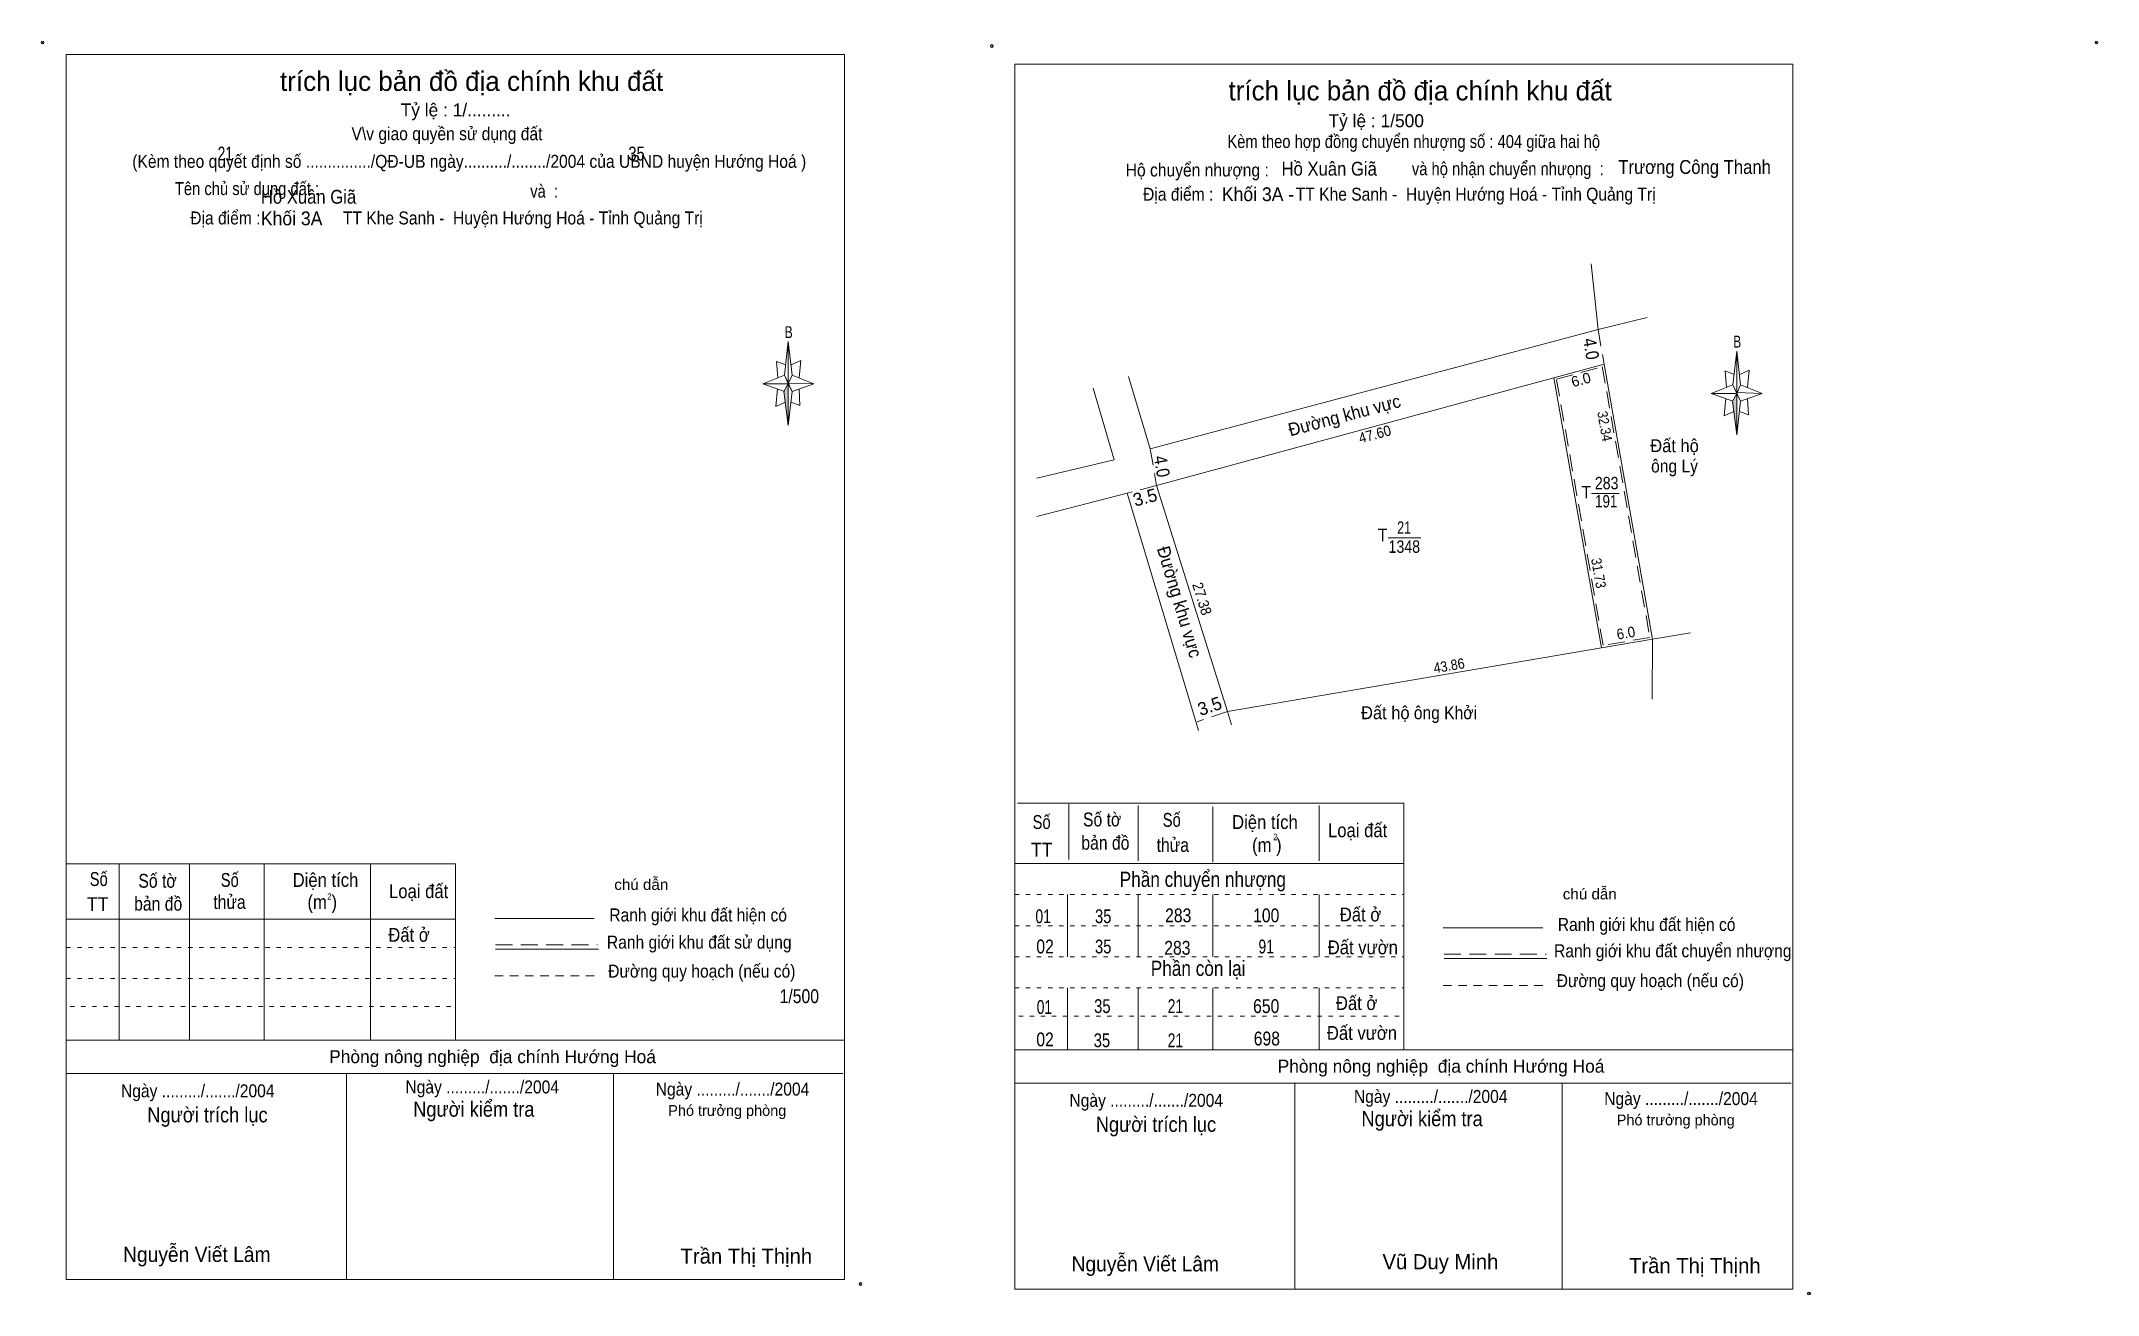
# Model space of a CAD drawing. Header units: centimetres. Extents: x 0.4 to 48, y 0.7 to 29.8.
import ezdxf
from ezdxf.enums import TextEntityAlignment as Align

# ---------------------------------------------------------------- set-up
doc = ezdxf.new("R2010")
doc.units = ezdxf.units.CM
doc.header["$LTSCALE"] = 0.13
doc.header["$PDMODE"] = 32
doc.header["$PDSIZE"] = 0.065
for name, pattern in [('DOTTED', [1.5, 0.3, -1.2]), ('MEDIUM_DASHED', [4.5, 3, -1.5]), ('SHORT_DASHED', [2.7, 1.5, -1.2])]:
    doc.linetypes.add(name, pattern=pattern)
for name, color, linetype, lineweight in [('1', 7, 'DOTTED', 13), ('33', 7, 'Continuous', 13), ('34', 7, 'Continuous', 13), ('5', 7, 'Continuous', 13)]:
    doc.layers.add(name, color=color, linetype=linetype, lineweight=lineweight)
doc.layers.add('51', color=7, linetype='Continuous')

msp = doc.modelspace()

# ---------------------------------------------------------------- hatches: boundary and pattern name
at = {"layer": '5'}
for points in [[(17.7, 21.83), (17.7, 20.87), (17.6, 21.65)], [(39.64, 21.61), (39.64, 20.65), (39.54, 21.43)]]:
    msp.add_hatch(color=256, dxfattribs=at).paths.add_polyline_path(points)

# ---------------------------------------------------------------- linework, layer by layer
at = {"layer": '1', "linetype": 'Continuous'}
for p, q in [((26.22, 19.48), (36.57, 22.29)), ((36.57, 22.29), (37.69, 15.92)), ((22.94, 10.73), (31.94, 10.73))]:
    msp.add_line(p, q, dxfattribs=at)
at = {"layer": '1', "linetype": 'MEDIUM_DASHED'}
for p, q in [((35.47, 21.94), (36.53, 22.23)), ((36.55, 15.78), (35.47, 21.94)), ((27.86, 14.25), (27.16, 14.01))]:
    msp.add_line(p, q, dxfattribs=at)
at = {"layer": '1'}
for p, q in [((22.94, 10.01), (31.94, 10.01)), ((22.94, 9.29), (31.94, 9.29)), ((22.94, 9.29), (31.94, 9.29)), ((1, 8.79), (10, 8.79)), ((22.94, 8.57), (31.94, 8.57)), ((22.94, 8.57), (31.94, 8.57)), ((1, 8.07), (10, 8.07)), ((22.94, 7.85), (31.94, 7.85)), ((22.94, 7.85), (31.94, 7.85)), ((1.09, 7.42), (10, 7.42)), ((23.03, 7.2), (31.94, 7.2)), ((23.03, 7.2), (31.94, 7.2))]:
    msp.add_line(p, q, dxfattribs=at)
at = {"layer": '1', "linetype": 'Continuous'}
msp.add_lwpolyline([(36.51, 15.72), (35.41, 21.97), (36.57, 22.29), (37.69, 15.92)], close=True, dxfattribs=at)
at = {"layer": '1', "linetype": 'MEDIUM_DASHED'}
for points in [[(36.53, 22.23), (37.63, 15.96), (36.55, 15.78)], [(26.07, 20.33), (26.22, 19.48), (25.54, 19.3)]]:
    msp.add_lwpolyline(points, dxfattribs=at)
at = {"layer": '1', "linetype": 'Continuous'}
msp.add_lwpolyline([(37.69, 15.92), (27.86, 14.25), (36.51, 15.72)], dxfattribs=at)
at = {"layer": '33'}
for p, q in [((36.28, 19.29), (36.92, 19.29)), ((31.58, 18.27), (32.33, 18.27))]:
    msp.add_line(p, q, dxfattribs=at)
at = {"layer": '34'}
for p, q in [((36.43, 23.09), (36.27, 24.61)), ((37.57, 23.37), (36.43, 23.09)), ((37.68, 14.53), (37.69, 15.92)), ((37.69, 15.92), (38.57, 16.07)), ((27.06, 14.25), (27.19, 13.81)), ((27.86, 14.25), (27.95, 13.94))]:
    msp.add_line(p, q, dxfattribs=at)
at = {"layer": '34', "linetype": 'MEDIUM_DASHED'}
msp.add_line((36.43, 23.09), (36.57, 22.29), dxfattribs=at)
at = {"layer": '34'}
for points in [[(36.43, 23.09), (26.07, 20.33), (25.57, 22)], [(24.75, 21.73), (25.24, 20.07), (23.45, 19.65)], [(27.06, 14.25), (25.54, 19.3), (23.45, 18.76)], [(27.86, 14.25), (26.22, 19.48), (27.86, 14.25)]]:
    msp.add_lwpolyline(points, dxfattribs=at)
at = {"layer": '5'}
for p, q in [((17.61, 22.03), (17.7, 22.81)), ((39.55, 21.81), (39.64, 22.59)), ((17.79, 22.03), (18.29, 21.83)), ((17.61, 21.65), (17.11, 21.83)), ((17.79, 21.65), (17.7, 20.87)), ((17.97, 21.33), (17.76, 21.41)), ((17.95, 21.71), (17.97, 21.33)), ((39.55, 21.43), (39.05, 21.61)), ((39.73, 21.43), (39.64, 20.65)), ((39.73, 21.81), (40.23, 21.61)), ((39.89, 21.49), (39.91, 21.11)), ((39.91, 21.11), (39.7, 21.19)), ((23, 12.13), (31.94, 12.13)), ((24.19, 12.1), (24.19, 10.82)), ((25.79, 12.07), (25.79, 10.79)), ((27.52, 12.04), (27.52, 10.76)), ((29.98, 12.07), (29.98, 10.79)), ((31.94, 12.13), (31.94, 6.42)), ((1, 10.72), (10, 10.72)), ((2.22, 10.72), (2.22, 6.64)), ((3.85, 10.72), (3.85, 6.64)), ((5.58, 10.72), (5.58, 6.64)), ((8.04, 10.72), (8.04, 6.64)), ((10, 10.72), (10, 6.64)), ((24.16, 10.01), (24.16, 8.57)), ((25.79, 10.01), (25.79, 8.57)), ((27.52, 10.01), (27.52, 8.57)), ((29.98, 10.01), (29.98, 8.57)), ((1, 9.44), (10, 9.44)), ((10.91, 9.46), (13.21, 9.46)), ((32.85, 9.24), (35.15, 9.24)), ((10.93, 8.75), (13.31, 8.75)), ((32.87, 8.53), (35.25, 8.53)), ((24.16, 7.85), (24.16, 6.42)), ((25.79, 7.85), (25.79, 6.42)), ((27.52, 7.85), (27.52, 6.42)), ((29.98, 7.85), (29.98, 6.42)), ((1, 6.64), (19, 6.64)), ((22.94, 6.42), (40.94, 6.42)), ((1, 5.87), (18.96, 5.87)), ((7.48, 5.87), (7.48, 1.1)), ((13.66, 5.87), (13.66, 1.1)), ((22.94, 5.65), (40.9, 5.65)), ((29.42, 5.65), (29.42, 0.88)), ((35.6, 5.65), (35.6, 0.88))]:
    msp.add_line(p, q, dxfattribs=at)
at = {"layer": '5', "linetype": 'MEDIUM_DASHED'}
for p, q in [((10.93, 8.85), (13.29, 8.85)), ((32.87, 8.63), (35.23, 8.63))]:
    msp.add_line(p, q, dxfattribs=at)
at = {"layer": '5', "linetype": 'SHORT_DASHED'}
for p, q in [((10.91, 8.13), (13.29, 8.13)), ((32.85, 7.91), (35.23, 7.91))]:
    msp.add_line(p, q, dxfattribs=at)
at = {"layer": '5'}
for points in [[(1, 29.45), (19, 29.45), (19, 1.1), (1, 1.1)], [(22.94, 29.23), (40.94, 29.23), (40.94, 0.88), (22.94, 0.88)], [(17.7, 22.81), (17.79, 22.03), (17.7, 21.83)], [(39.64, 22.59), (39.73, 21.81), (39.64, 21.61)], [(17.7, 21.83), (17.11, 21.83), (17.61, 22.03), (17.79, 21.65), (18.29, 21.83), (17.7, 21.85)], [(17.7, 21.83), (17.7, 20.87), (17.6, 21.65)], [(39.64, 21.61), (39.05, 21.61), (39.55, 21.81), (39.73, 21.43), (40.23, 21.61), (39.64, 21.63)], [(39.64, 21.61), (39.64, 20.65), (39.54, 21.43)]]:
    msp.add_lwpolyline(points, close=True, dxfattribs=at)
for points in [[(17.77, 22.27), (17.99, 22.37), (17.95, 21.97)], [(17.7, 21.83), (17.61, 22.03), (17.11, 21.83)], [(17.64, 22.27), (17.43, 22.35), (17.46, 21.97)], [(39.58, 22.05), (39.37, 22.13), (39.4, 21.75)], [(39.71, 22.05), (39.93, 22.15), (39.89, 21.75)], [(17.45, 21.71), (17.41, 21.31), (17.63, 21.41)], [(17.7, 21.83), (17.79, 21.65), (18.29, 21.83)], [(39.64, 21.61), (39.55, 21.81), (39.05, 21.61)], [(39.39, 21.49), (39.35, 21.09), (39.57, 21.19)], [(39.64, 21.61), (39.73, 21.43), (40.23, 21.61)]]:
    msp.add_lwpolyline(points, dxfattribs=at)
for p in [(0.45, 29.73), (22.41, 29.65), (47.96, 29.73), (19.37, 1), (41.31, 0.78)]:
    msp.add_point(p, dxfattribs=at)

# ---------------------------------------------------------------- texts
at = {"layer": '1'}
for s, height, rotation, width, p in [('4.0', 0.2997, 279.926, 0.9, (36.1245, 22.6158)), ('Đường khu vực', 0.3, 14.918, 0.95, (30.6014, 20.9574)), ('4.0', 0.3, 280.008, 0.9, (26.1948, 19.8961)), ('Đường khu vực', 0.3, 286.751, 0.95, (26.6072, 16.7432))]:
    msp.add_text(s, height=height, rotation=rotation, dxfattribs=dict(at, width=width)).set_placement(p, align=Align.CENTER)
for s, height, width, p in [('Đất hộ', 0.3, 0.95, (38.2, 20.25)), ('ông Lý', 0.3, 0.9, (38.2, 19.78)), ('Đất hộ', 0.3, 0.95, (31.51, 14.07)), ('ông Khởi', 0.3, 0.9, (32.9, 14.07)), ('2', 0.15, 0.8, (28.965, 11.27)), ('2', 0.15, 0.8, (7.085, 9.89))]:
    msp.add_text(s, height=height, dxfattribs=dict(at, width=width)).set_placement(p, align=Align.CENTER)
for rotation, p in [(14.826, (25.9916, 19.0593)), (18.925, (27.4964, 14.2313))]:
    msp.add_text('3.5', height=0.3, rotation=rotation, dxfattribs=at).set_placement(p, align=Align.CENTER)
at = {"layer": '33'}
for s, width, p in [('283', 0.85, (36.63, 19.39)), ('191', 0.8, (36.62, 18.97)), ('21', 0.75, (31.945, 18.36)), ('1348', 0.85, (31.95, 17.92))]:
    msp.add_text(s, height=0.2879, dxfattribs=dict(at, width=width)).set_placement(p, align=Align.CENTER)
at = {"layer": '33', "width": 0.95}
for p in [(36.27, 19.18), (31.56, 18.19)]:
    msp.add_text('T', height=0.2879, dxfattribs=at).set_placement(p, align=Align.RIGHT)
at = {"layer": '34'}
for s, width, p in [('21', 0.75, (4.5, 27)), ('35', 0.8, (14, 27)), ('Hồ Xuân Giã', 0.9, (29.11, 26.65)), ('Trương Công Thanh', 0.9, (36.9, 26.69)), ('Hồ Xuân Giã', 0.9, (5.5, 26)), ('Khối 3A -', 0.95, (27.73, 26.06)), ('Khối 3A', 0.95, (5.5, 25.5))]:
    msp.add_text(s, height=0.32, dxfattribs=dict(at, width=width)).set_placement(p)
at = {"layer": '5'}
for s, height, p in [('trích lục bản đồ địa chính khu đất', 0.45, (10.375, 28.61)), ('trích lục bản đồ địa chính khu đất', 0.45, (32.315, 28.39)), ('Tỷ lệ : 1/.........', 0.3, (10.005, 28.02)), ('Tỷ lệ : 1/500', 0.3, (31.3, 27.77)), ('Phòng nông nghiệp  địa chính Hướng Hoá ', 0.3, (10.915, 6.11)), ('Phòng nông nghiệp  địa chính Hướng Hoá ', 0.3, (32.855, 5.89)), ('Phó trưởng phòng ', 0.25, (16.335, 4.89)), ('Phó trưởng phòng ', 0.25, (38.275, 4.67)), ('Trần Thị Thịnh', 0.35, (16.73, 1.47)), ('Vũ Duy Minh', 0.35, (32.785, 1.34)), ('Trần Thị Thịnh', 0.35, (38.67, 1.25))]:
    msp.add_text(s, height=height, dxfattribs=at).set_placement(p, align=Align.CENTER)
for s, height, width, p in [('V\\v giao quyền sử dụng đất ', 0.3, 0.9, (9.855, 27.47)), ('Kèm theo hợp đồng chuyển nhượng số : 404 giữa hai hộ ', 0.3, 0.85, (32.215, 27.29)), ('(Kèm theo quyết định số .............../QĐ-UB ngày........../......../2004 của UBND huyện Hướng Hoá )', 0.3, 0.9, (10.32, 26.83)), ('Hộ chuyển nhượng :', 0.3, 0.9, (27.16, 26.63)), ('và hộ nhận chuyển nhưọng  : ', 0.3, 0.85, (34.39, 26.66)), ('Tên chủ sử dụng đất :', 0.3, 0.85, (5.18, 26.2)), ('và  : ', 0.3, 0.85, (12.1, 26.14)), ('Địa điểm :                   TT Khe Sanh -  Huyện Hướng Hoá - Tỉnh Quảng Trị ', 0.3, 0.9, (31.885, 26.07)), ('Địa điểm :                   TT Khe Sanh -  Huyện Hướng Hoá - Tỉnh Quảng Trị ', 0.3, 0.9, (9.845, 25.52)), ('B', 0.2756, 0.75, (17.71, 22.89)), ('B', 0.2756, 0.75, (39.65, 22.67)), ('Số tờ', 0.32, 0.85, (24.96, 11.59)), ('Số', 0.32, 0.8, (26.57, 11.58)), ('Số', 0.32, 0.8, (23.56, 11.53)), ('Diện tích', 0.32, 0.9, (28.725, 11.53)), ('Loại đất', 0.32, 0.9, (30.87, 11.34)), ('TT', 0.32, 0.95, (23.565, 10.89)), ('bản đồ', 0.32, 0.85, (25.035, 11.05)), ('thửa', 0.32, 0.85, (26.595, 11)), ('(m )', 0.32, 0.9, (28.77, 11)), ('Số', 0.32, 0.8, (1.75, 10.21)), ('Số tờ', 0.32, 0.85, (3.11, 10.17)), ('Số', 0.32, 0.8, (4.78, 10.19)), ('Diện tích', 0.32, 0.9, (6.995, 10.19)), ('Phần chuyển nhượng ', 0.35, 0.85, (27.345, 10.19)), ('bản đồ', 0.32, 0.85, (3.125, 9.64)), ('thửa', 0.32, 0.85, (4.775, 9.68)), ('(m )', 0.32, 0.9, (6.92, 9.68)), ('Loại đất', 0.32, 0.9, (9.15, 9.93)), ('chú dẫn', 0.25, 1.05, (14.3, 10.12)), ('chú dẫn', 0.25, 1.05, (36.24, 9.9)), ('TT', 0.32, 0.95, (1.725, 9.63)), ('Ranh giới khu đất hiện có ', 0.3, 0.9, (15.665, 9.39)), ('01', 0.32, 0.75, (23.595, 9.35)), ('35', 0.32, 0.8, (24.985, 9.35)), ('283', 0.32, 0.85, (26.72, 9.37)), ('100', 0.32, 0.85, (28.755, 9.37)), ('Đất ở ', 0.32, 0.9, (30.99, 9.39)), ('Đất ở ', 0.32, 0.9, (8.98, 8.92)), ('Ranh giới khu đất sử dụng', 0.3, 0.9, (15.64, 8.76)), ('Ranh giới khu đất hiện có ', 0.3, 0.9, (37.605, 9.17)), ('02', 0.32, 0.85, (23.64, 8.65)), ('35', 0.32, 0.8, (24.985, 8.65)), ('283', 0.32, 0.85, (26.7, 8.62)), ('91', 0.32, 0.75, (28.755, 8.65)), ('Đất vườn', 0.32, 0.9, (30.99, 8.63)), ('Ranh giới khu đất chuyển nhượng', 0.3, 0.9, (38.16, 8.56)), ('Đường quy hoạch (nếu có)', 0.3, 0.9, (15.7, 8.09)), ('Phần còn lại ', 0.35, 0.85, (27.235, 8.13)), ('Đường quy hoạch (nếu có)', 0.3, 0.9, (37.64, 7.87)), ('Đất ở ', 0.32, 0.9, (30.9, 7.34)), ('01', 0.32, 0.75, (23.625, 7.25)), ('35', 0.32, 0.8, (24.965, 7.27)), ('21', 0.32, 0.75, (26.655, 7.27)), ('650', 0.32, 0.85, (28.755, 7.27)), ('02', 0.32, 0.85, (23.64, 6.5)), ('35', 0.32, 0.8, (24.955, 6.48)), ('21', 0.32, 0.75, (26.655, 6.48)), ('698', 0.32, 0.85, (28.77, 6.52)), ('Đất vườn', 0.32, 0.9, (30.97, 6.65)), ('Ngày ........./......./2004', 0.3, 0.9, (10.62, 5.41)), ('Ngày ........./......./2004', 0.3, 0.9, (4.04, 5.32)), ('Người kiểm tra ', 0.35, 0.9, (10.485, 4.87)), ('Ngày ........./......./2004', 0.3, 0.9, (16.41, 5.36)), ('Ngày ........./......./2004', 0.3, 0.9, (25.98, 5.1)), ('Ngày ........./......./2004', 0.3, 0.9, (32.56, 5.19)), ('Ngày ........./......./2004', 0.3, 0.9, (38.35, 5.14)), ('Người trích lục', 0.35, 0.9, (4.265, 4.74)), ('Người trích lục', 0.35, 0.9, (26.205, 4.52)), ('Người kiểm tra ', 0.35, 0.9, (32.42, 4.65)), ('Nguyễn Viết Lâm ', 0.35, 0.95, (4.08, 1.51)), ('Nguyễn Viết Lâm ', 0.35, 0.95, (26.02, 1.29))]:
    msp.add_text(s, height=height, dxfattribs=dict(at, width=width)).set_placement(p, align=Align.CENTER)
at = {"layer": '51'}
msp.add_text('6.0', height=0.2428, rotation=15.208, dxfattribs=at).set_placement((36.0682, 21.8093), align=Align.CENTER)
for s, height, rotation, width, p in [('32.34', 0.2339, 279.99, 0.9, (36.4716, 20.8303)), ('47.60', 0.2398, 15.208, 0.95, (31.2986, 20.5502)), ('31.73', 0.2339, 279.99, 0.9, (36.3298, 17.4303)), ('27.38', 0.243, 287.363, 0.95, (27.1553, 16.8213)), ('6.0', 0.243, 9.629, 0.95, (37.0947, 15.9464)), ('43.86', 0.24, 9.629, 0.9, (33.0049, 15.1919))]:
    msp.add_text(s, height=height, rotation=rotation, dxfattribs=dict(at, width=width)).set_placement(p, align=Align.CENTER)
at = {"layer": '51', "width": 0.85}
msp.add_text('1/500', height=0.32, dxfattribs=at).set_placement((17.5, 7.5))

doc.saveas('drawing.dxf')
